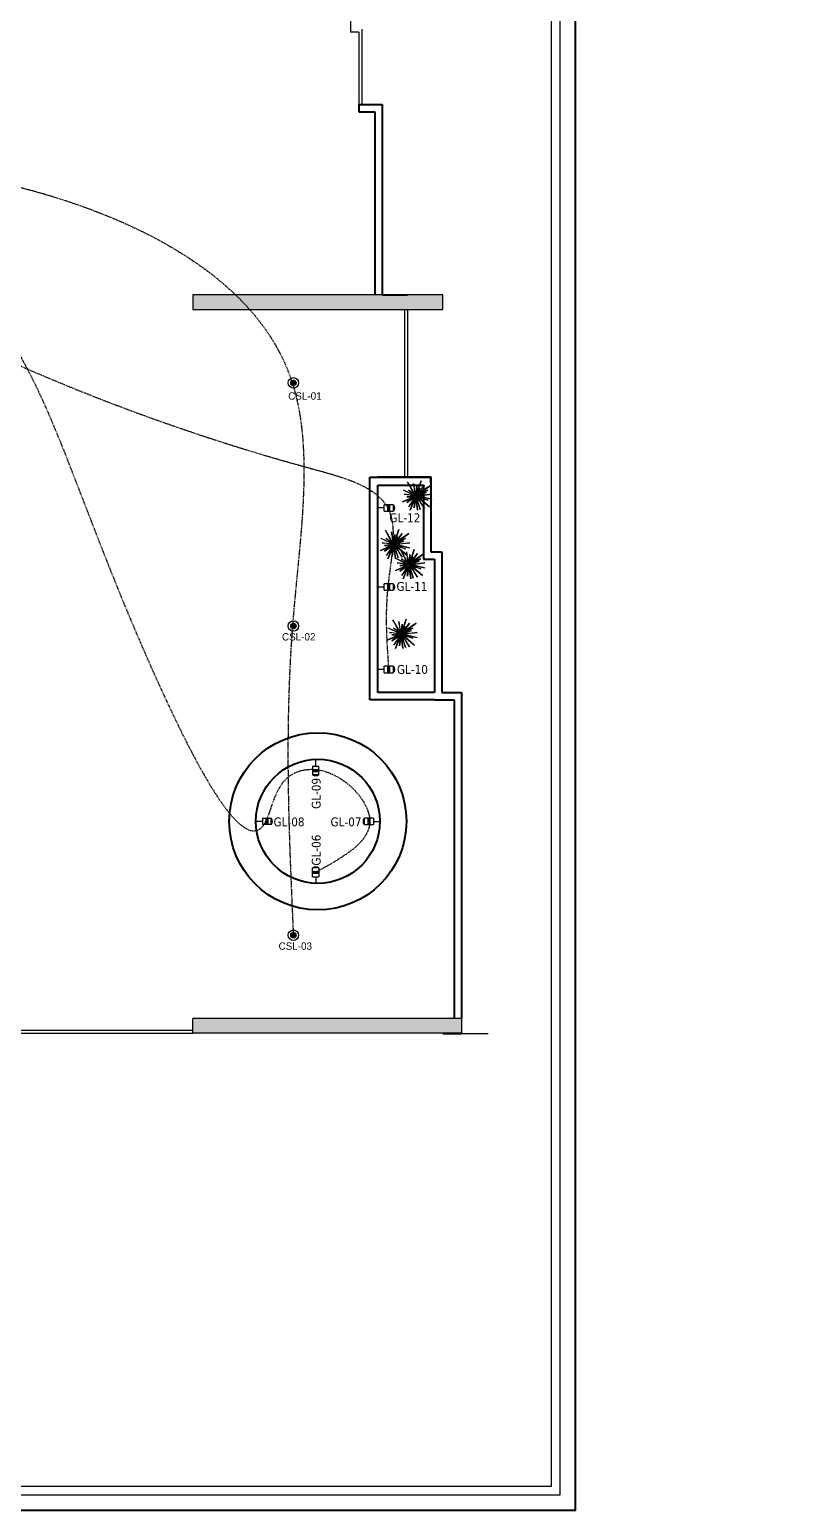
# Model space of a CAD drawing. Header units: inches. Extents: x 109699 to 44449955, y -10987 to 15824140.
# Drawn here: x 202604 to 203127, y -4569 to -3566 of the extents above; entities that cross this region are included whole.
import ezdxf

# ---------------------------------------------------------------- set-up
doc = ezdxf.new("R2010")
doc.units = ezdxf.units.IN
doc.header["$LTSCALE"] = 5
doc.header["$MEASUREMENT"] = 0
doc.linetypes.add('ACAD_ISO03W100', pattern=[30, 12, -18])
doc.linetypes.add('DASHED2', pattern=[0.375, 0.25, -0.125])
doc.layers.get('0').update_dxf_attribs({"color": 123})
for name, color, linetype, lineweight in [('@NORMAL', 7, 'Continuous', 5), ('dotted', 8, 'ACAD_ISO03W100', 5), ('E-BK', 1, 'Continuous', 15), ('E-Con-Point', 5, 'DASHED2', 13), ('E-CSL-Ceiling-Sport-Light', 191, 'Continuous', 13), ('GL', 7, 'Continuous', 5), ('ha', 252, 'Continuous', 5), ('Plant', 94, 'Continuous', 0), ('Railling', 8, 'Continuous', 5), ('WALL-1', 8, 'Continuous', 9)]:
    doc.layers.add(name, color=color, linetype=linetype, lineweight=lineweight)
doc.styles.add('MtXpl_Tahoma', font='tahoma.ttf')
doc.styles.get("Standard").update_dxf_attribs({"font": 'times.ttf'})
pattern_1 = [(50, (1956.091, -39157.6515), (7.17260183, -0.62752135), [0.75, -8.25]), (355, (1956.091, -39157.6515), (-1.38751334, 7.52192134), [0.6, -6.6]), (100.4514445, (1956.689, -39157.704), (5.78508847, 6.8943999), [0.63740192, -7.01142112]), (46.1842, (1956.091, -39155.6515), (10.6724133, -1.6551928), [1.125, -12.375]), (96.6356355, (1956.98, -39155.789), (9.34661946, 9.741186), [0.9561034, -10.5171376]), (351.184164, (1956.091, -39155.652), (9.34661945, 9.741186), [0.9, -9.9]), (21, (1957.091, -39156.1515), (5.96907052, -4.0261889), [0.75, -8.25]), (326, (1957.091, -39156.1515), (2.43315332, 7.25150045), [0.6, -6.6]), (71.4514447, (1957.5885, -39156.487), (8.40222377, 3.22531153), [0.6374019, -7.01142112]), (37.5, (1956.091, -39157.6515), (0.121598553, 3.328938538), [0, -6.52, 0, -6.7, 0, -6.625]), (7.5, (1956.091, -39157.6515), (2.630695374, 3.94411712), [0, -3.82, 0, -6.37, 0, -2.525]), (327.5, (1953.861, -39157.6515), (5.33822436, -0.225548717), [0, -2.5, 0, -7.8, 0, -10.35]), (317.5, (1952.861, -39157.6515), (5.83186169, 1.00104982), [0, -3.25, 0, -5.18, 0, -7.35])]

# ---------------------------------------------------------------- blocks, each defined once
blk = doc.blocks.new('zxczxczxcz')
at = {"layer": '@NORMAL'}
for points in [[(177327.5, -15450.1), (175295.2, -15450.1), (175295.2, -14276.8), (177327.5, -14276.8)], [(177319.9, -15442.5), (175302.8, -15442.5), (175302.8, -14284.5), (177319.9, -14284.5)]]:
    blk.add_lwpolyline(points, close=True, dxfattribs=at)
at = {"layer": 'WALL-1', "lineweight": 30}
blk.add_line((177340.9, -14263.5), (177340.9, -15463.5), dxfattribs=at)
blk.add_lwpolyline([(177340.9, -15463.5), (175281.8, -15463.5), (175281.8, -14263.5), (177340.9, -14263.5)], close=True, dxfattribs=at)
blk = doc.blocks.new('TREEN')
at = {"color": 250, "linetype": 'ByBlock'}
for p, q in [((-87, 121), (-361, 499)), ((-8, 75), (-55, 527)), ((0, 0), (111, 527)), ((-83, 28), (-499, 166)), ((0, 0), (-416, -83)), ((0, 0), (-361, 277)), ((0, 0), (-333, 28)), ((0, 0), (-250, 139)), ((0, 0), (-194, 388)), ((0, 0), (-194, -416)), ((0, 0), (-194, -250)), ((0, 0), (-111, 333)), ((0, 0), (-55, -388)), ((0, 0), (139, 388)), ((0, 0), (444, 139)), ((0, 0), (471, 55)), ((0, 0), (28, -305)), ((31, 21), (416, 277)), ((35, 43), (361, 444)), ((-60, -35), (-471, -277)), ((27, -4), (388, -55)), ((28, -63), (194, -444)), ((34, -24), (361, -250)), ((50, -68), (222, -305)), ((63, -26), (471, -194))]:
    blk.add_line(p, q, dxfattribs=at)
at = {"color": 0, "linetype": 'ByBlock'}
for p, q in [((-361, 499), (-65, 55)), ((-55, 527), (0, 111)), ((0, 111), (111, 527)), ((-499, 166), (-139, 55)), ((-361, 277), (-65, 55)), ((-333, 28), (-83, 28)), ((-250, 139), (-139, 55)), ((-194, 388), (-87, 121)), ((-111, 333), (-8, 75)), ((-65, 55), (-28, 28)), ((-65, 55), (-28, 28)), ((471, 55), (27, -4)), ((444, 139), (31, 21)), ((416, 277), (35, 43)), ((361, 444), (61, 98)), ((139, 388), (61, 98)), ((-471, -277), (-93, -88)), ((-416, -83), (-60, -35)), ((-28, -83), (-194, -416)), ((-194, -250), (-93, -88)), ((-93, -88), (-60, -35)), ((-93, -88), (-60, -35)), ((-55, -388), (-28, -83)), ((28, -305), (28, -63)), ((222, -305), (34, -24)), ((194, -444), (50, -68)), ((388, -55), (63, -26)), ((471, -194), (111, -55)), ((111, -55), (361, -250))]:
    blk.add_line(p, q, dxfattribs=at)
blk = doc.blocks.new('bs')
at = {"layer": 'E-BK'}
for p, q in [((-793.6, 1425.5), (-793.6, 1433.5)), ((-787.9, 1433.5), (-793.6, 1433.5)), ((-793.6, 1425.5), (-787.9, 1425.5)), ((-790.7, 1425.5), (-790.7, 1419.6)), ((-787.9, 1433.5), (-787.9, 1425.5))]:
    blk.add_line(p, q, dxfattribs=at)
at = {"layer": 'E-BK', "color": 5}
for p, q in [((-793.6, 1430.4), (-787.9, 1430.4)), ((-793.6, 1429.5), (-787.9, 1429.5)), ((-793.6, 1428.7), (-787.9, 1428.7))]:
    blk.add_line(p, q, dxfattribs=at)
at = {"layer": 'E-BK'}
blk.add_arc((-790.7, 1430.2), 4.36, 48.7267, 131.2733, dxfattribs=at)
blk = doc.blocks.new('IC')
h = blk.add_hatch()
h.set_pattern_fill('ANSI37', color=256, scale=5, style=0)
h.set_pattern_definition([(45, (-31987.5, 39264), (-0.441941738, 0.441941738), []), (135, (-31987.5, 39264), (-0.441941738, -0.441941738), [])])
h.paths.add_polyline_path([(-28.4, 23.9, 1), (-35.6, 23.9, 1)])
for radius in [7.12, 3.56]:
    blk.add_circle((-32, 23.9), radius)

msp = doc.modelspace()

# ---------------------------------------------------------------- hatches: boundary and pattern name
at = {"layer": 'ha'}
h = msp.add_hatch(dxfattribs=at)
h.set_pattern_fill('AR-CONC', color=256)
h.set_pattern_definition(pattern_1)
h.paths.add_polyline_path([(202714.4, -3755.5), (202883.9, -3755.5), (202883.9, -3745.5), (202714.4, -3745.5)])
h = msp.add_hatch(dxfattribs=at)
h.set_pattern_fill('AR-CONC', color=256)
h.set_pattern_definition(pattern_1)
h.paths.add_polyline_path([(202896.4, -4235.6), (202714.4, -4235.6), (202714.4, -4240.6), (202714.4, -4245.6), (202896.4, -4245.6)])

# ---------------------------------------------------------------- linework, layer by layer
at = {"layer": 'dotted'}
msp.add_line((202896.4, -4245.7, -0.1), (202914.4, -4245.7, -0.1), dxfattribs=at)
at = {"layer": 'E-Con-Point', "ltscale": 0.5}
for points in [[(202338.9, -3663.3, 0.1), (202586.7, -3382.9, 0), (202765.9, -3274.4, 0), (202766.4, -3324.7, 0), (202765.3, -3396.6, 0), (202766.5, -3475.6, 0)], [(202341.3, -3660.1, 0.1), (202500.8, -3656.5), (202779.9, -3799.7), (202782.4, -3963.6), (202782.5, -4179.3)], [(202341.3, -3660.1, 0.1), (202792.3, -3862.5), (202846.5, -3889.9, 0), (202846.5, -3943.4, 0), (202847.1, -3999.2, 0)], [(202341.3, -3660.1, 0.1), (202538, -3722), (202690.8, -4008), (202763.9, -4102.1, -0.2), (202777.6, -4073.4, -0.1), (202797.6, -4067, -0.2), (202834.3, -4102.1, -0.2), (202797.6, -4136.7, -0.2)]]:
    msp.add_spline(points, degree=3, dxfattribs=at)
at = {"layer": 'Railling'}
for p, q in [((202821.2, -3540.6, -0.2), (202821.2, -3567.6, -0.2)), ((202826.9, -3567.6, -0.2), (202821.2, -3567.6, -0.2)), ((202826.9, -3567.6, 0), (202826.9, -3616.6, 0)), ((202828.9, -3565.6, 0), (202828.9, -3616.6, 0)), ((202857.9, -3755.5, 0), (202857.9, -3869.1, 0)), ((202859.9, -3755.5, -0.1), (202859.9, -3869.1, 0)), ((202557.1, -4243.6, 0), (202714.4, -4243.6, 0)), ((202557.1, -4245.6, 0), (202714.4, -4245.6, 0))]:
    msp.add_line(p, q, dxfattribs=at)
at = {"layer": 'WALL-1', "lineweight": 30}
for p, q in [((202826.9, -3616.6, -0.1), (202842.7, -3616.6, -0.1)), ((202826.9, -3616.6, -0.1), (202826.9, -3621.6, -0.1)), ((202842.7, -3616.6, -0.1), (202842.7, -3745.5, -0.1)), ((202826.9, -3621.6, -0.1), (202837.7, -3621.6, -0.1)), ((202837.7, -3621.6, -0.1), (202837.7, -3745.5, 0)), ((202842.7, -3745.5, -0.1), (202859.9, -3745.5, -0.1)), ((202834.4, -4019.8, 0), (202834.4, -3869.1, 0)), ((202834.4, -3869.1, 0), (202854.9, -3869.1, 0)), ((202854.9, -3869.1, -0.1), (202875.7, -3869.1, -0.1)), ((202875.7, -3869.1, -0.1), (202875.7, -3919.6, -0.1)), ((202839.7, -4014.8), (202839.7, -3874.4)), ((202870.7, -3874.4, -0.1), (202870.7, -3924.6, -0.1)), ((202875.7, -3919.6, -0.1), (202883.1, -3919.6, -0.1)), ((202883.1, -3919.6, -0.1), (202883.1, -4014.8, -0.1)), ((202870.7, -3924.6, -0.1), (202878.1, -3924.6, -0.1)), ((202878.1, -3924.6, -0.1), (202878.1, -4014.8, -0.1)), ((202878.1, -4019.8, -0.1), (202834.4, -4019.8, -0.1)), ((202878.1, -4014.8, -0.1), (202839.7, -4014.8, -0.1)), ((202878.1, -4019.8, -0.1), (202891.4, -4019.8, -0.1)), ((202883.1, -4014.8, -0.1), (202896.4, -4014.8, -0.1)), ((202891.4, -4019.8, -0.1), (202891.4, -4235.6, -0.1)), ((202896.4, -4014.8, -0.1), (202896.4, -4235.6, -0.1)), ((202883.9, -4245.7, -0.1), (202896.4, -4245.7, -0.1))]:
    msp.add_line(p, q, dxfattribs=at)
at = {"layer": 'WALL-1'}
for p, q in [((202896.4, -4235.6, -0.1), (202714.4, -4235.6, -0.1)), ((202714.4, -4245.6, 0), (202714.4, -4235.7, 0)), ((202896.4, -4235.6, -0.1), (202896.4, -4245.7, -0.1)), ((202896.4, -4245.6, -0.1), (202714.4, -4245.6, -0.1))]:
    msp.add_line(p, q, dxfattribs=at)
at = {"layer": 'WALL-1', "elevation": 0}
msp.add_lwpolyline([(202714.4, -3755.5), (202883.9, -3755.5), (202883.9, -3745.5), (202714.4, -3745.5)], close=True, dxfattribs=at)
at = {"layer": 'WALL-1', "lineweight": 30}
msp.add_lwpolyline([(202875.7, -3872.6), (202875.7, -3872.6), (202875.7, -3869.1), (202839.7, -3869.1)], dxfattribs=at)
at = {"layer": 'WALL-1', "lineweight": 30, "elevation": 0.1}
msp.add_lwpolyline([(202839.7, -3874.4), (202870.7, -3874.4)], dxfattribs=at)
at = {"layer": 'WALL-1', "lineweight": 30}
for radius in [60, 42]:
    msp.add_circle((202799.1, -4102.1, -0.2), radius, dxfattribs=at)

# ---------------------------------------------------------------- block references
at = {"layer": 'E-BK', "color": 5}
for p, xscale, yscale, zscale, rotation in [((201770.9, -3294.5, 0), -0.7528878284414805, 0.7528878284501843, 0.7528878284442684, 269.9991720482258), ((201770.9, -3348.1, 0), -0.7528878284414805, 0.7528878284501843, 0.7528878284442684, 269.9991720482258), ((201770.9, -3403.9, 0), -0.7528878284414805, 0.7528878284501843, 0.7528878284442684, 269.9991720482258), ((203393, -2991.4, -0.2), -0.7528878284414805, 0.7528878284501843, 0.7528878284442684, 179.9991720482257), ((201688.3, -4697.5, -0.2), 0.7528878284414805, 0.7528878284414805, 0.7528878284414805, 270.0008279517743), ((203910, -4697.5, -0.2), -0.7528878284414805, 0.7528878284414805, 0.7528878284414805, 89.99917204822574), ((203393, -5212.9, -0.2), 0.7528878284414805, 0.7528878284414805, 0.7528878284414805, 0.0008279517742657416)]:
    msp.add_blockref('bs', p, dxfattribs=dict(at, xscale=xscale, yscale=yscale, zscale=zscale, rotation=rotation))
at = {"layer": 'E-CSL-Ceiling-Sport-Light', "xscale": 0.5001447178050512, "yscale": 0.5001447178050512, "zscale": 0.5001447178050512, "rotation": 162.0000000000001}
for p in [(202771, -3788.8), (202771, -3953.5), (202771, -4162.9)]:
    msp.add_blockref('IC', p, dxfattribs=at)
at = {"layer": 'Plant', "xscale": 0.02049739999347366, "yscale": 0.02049739999347366, "zscale": 0.02049739999347366, "rotation": 270}
for p in [(202865.6, -3881.7, 0), (202850.6, -3914.6, 0), (202860.9, -3928.2, 0), (202855.6, -3975.3, 0)]:
    msp.add_blockref('TREEN', p, dxfattribs=at)
at = {"layer": 'WALL-1', "linetype": 'Continuous', "xscale": 0.7745455872000001, "yscale": 0.7745455872000001, "zscale": 0.7745455872000001, "rotation": 270}
msp.add_blockref('zxczxczxcz', (214021.2, 132789.8), dxfattribs=at)

# ---------------------------------------------------------------- texts
at = {"layer": 'E-CSL-Ceiling-Sport-Light', "char_height": 5, "width": 24.085, "attachment_point": 1}
for s, insert in [('{\\fCentury Gothic|b0|i0|c0|p34;CSL-01}', (202779, -3811.5)), ('{\\fCentury Gothic|b0|i0|c0|p34;CSL-02}', (202774.8, -3974.6)), ('{\\fCentury Gothic|b0|i0|c0|p34;CSL-03}', (202772.5, -4184.1))]:
    msp.add_mtext(s, dxfattribs=dict(at, insert=insert))
at = {"layer": 'GL', "color": 7, "style": 'MtXpl_Tahoma'}
for s, rotation, p in [('GL-12', 360, (202847.6, -3899.5, 0)), ('GL-11', 360, (202852.4, -3946, 0)), ('GL-10', 360, (202852.7, -4002.2, 0)), ('GL-09', 90, (202801, -4093.7, 0)), ('GL-06', 90, (202801, -4132.1, 0))]:
    msp.add_text(s, height=6, rotation=rotation, dxfattribs=at).set_placement(p)
for s, p in [('GL-08', (202769.1, -4105.5, 0)), ('GL-07', (202807.7, -4105.5, 0))]:
    msp.add_text(s, height=6, dxfattribs=at).set_placement(p)

doc.saveas('drawing.dxf')
